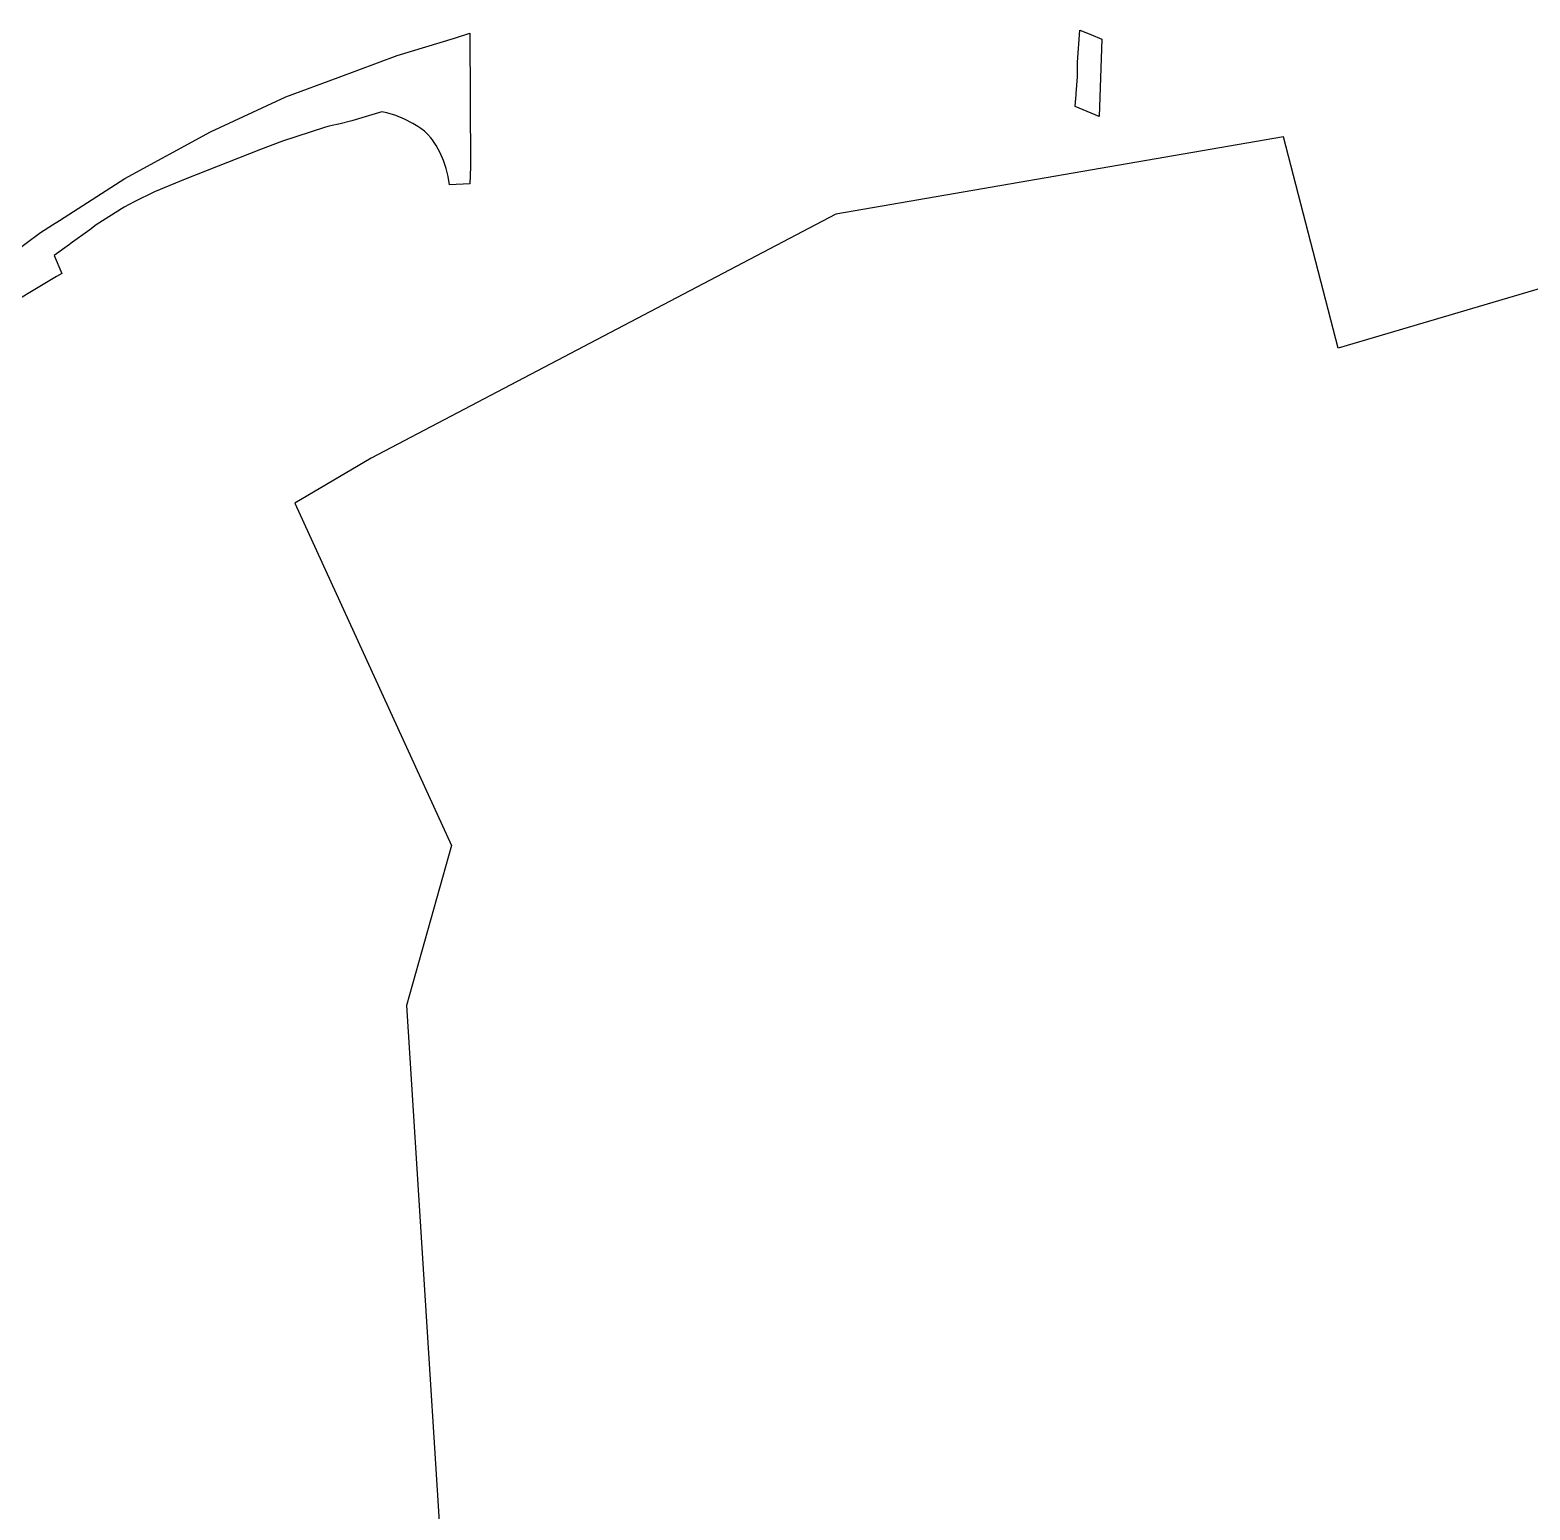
# Model space of a CAD drawing. Header units: millimetres. Extents: x 1888 to 2040, y 1705 to 1894.
# Drawn here: x 1931.915 to 1933.396, y 1831.025 to 1832.487 of the extents above; entities that cross this region are included whole.
import ezdxf

# ---------------------------------------------------------------- set-up
doc = ezdxf.new("R2010")
doc.units = ezdxf.units.MM

# ---------------------------------------------------------------- blocks, each defined once
blk = doc.blocks.new('mall')
at = {"linetype": 'Continuous'}
for p, q in [((-91643.8, -4414.2), (-92086.1, -4490.7)), ((-91590, -4623.2), (-91643.8, -4414.2)), ((-92086.1, -4490.7), (-92545.1, -4731.8)), ((-91228.7, -4516.5), (-91590, -4623.2)), ((-92545.1, -4731.8), (-92620.7, -4776.1)), ((-92620.7, -4776.1), (-92465.8, -5114.5)), ((-92465.8, -5114.5), (-92510.2, -5272.5)), ((-92510.2, -5272.5), (-92422.6, -6657.2))]:
    blk.add_line(p, q, dxfattribs=at)

msp = doc.modelspace()

# ---------------------------------------------------------------- linework, layer by layer
for p, q in [((1932.2772, 1832.4617), (1932.3339, 1832.4791)), ((1932.2772, 1832.4617), (1932.3339, 1832.4791)), ((1932.3339, 1832.4791), (1932.3491, 1832.4838)), ((1932.3339, 1832.4791), (1932.3491, 1832.4838)), ((1932.3491, 1832.4838), (1932.3498, 1832.3517)), ((1932.3491, 1832.4838), (1932.3498, 1832.3517)), ((1932.9492, 1832.4554), (1932.9517, 1832.487)), ((1932.9492, 1832.4554), (1932.9517, 1832.487)), ((1932.9517, 1832.487), (1932.9624, 1832.4826)), ((1932.9517, 1832.487), (1932.9624, 1832.4826)), ((1932.9624, 1832.4826), (1932.9735, 1832.478)), ((1932.9624, 1832.4826), (1932.9735, 1832.478)), ((1932.9735, 1832.478), (1932.9706, 1832.4017)), ((1932.9735, 1832.478), (1932.9706, 1832.4017)), ((1932.2189, 1832.4401), (1932.2772, 1832.4617)), ((1932.2189, 1832.4401), (1932.2772, 1832.4617)), ((1932.9495, 1832.4553), (1932.9492, 1832.4554)), ((1932.9495, 1832.4553), (1932.9492, 1832.4554)), ((1932.9492, 1832.4447), (1932.9493, 1832.4487)), ((1932.9492, 1832.4447), (1932.9493, 1832.4487)), ((1932.9493, 1832.4407), (1932.9492, 1832.4447)), ((1932.9493, 1832.4407), (1932.9492, 1832.4447)), ((1932.9493, 1832.4487), (1932.9495, 1832.4553)), ((1932.9493, 1832.4487), (1932.9495, 1832.4553)), ((1932.1673, 1832.421), (1932.2189, 1832.4401)), ((1932.1673, 1832.421), (1932.2189, 1832.4401)), ((1932.9481, 1832.4243), (1932.9495, 1832.4407)), ((1932.9481, 1832.4243), (1932.9495, 1832.4407)), ((1932.9495, 1832.4407), (1932.9493, 1832.4407)), ((1932.9495, 1832.4407), (1932.9493, 1832.4407)), ((1932.0927, 1832.3865), (1932.1673, 1832.421)), ((1932.0927, 1832.3865), (1932.1673, 1832.421)), ((1932.9471, 1832.4116), (1932.9475, 1832.4156)), ((1932.9471, 1832.4116), (1932.9475, 1832.4156)), ((1932.9475, 1832.4156), (1932.948, 1832.423)), ((1932.9475, 1832.4156), (1932.948, 1832.423)), ((1932.948, 1832.4237), (1932.9481, 1832.4243)), ((1932.948, 1832.4237), (1932.9481, 1832.4243)), ((1932.948, 1832.4233), (1932.948, 1832.4237)), ((1932.948, 1832.4233), (1932.948, 1832.4237)), ((1932.948, 1832.423), (1932.948, 1832.4233)), ((1932.948, 1832.423), (1932.948, 1832.4233)), ((1932.2622, 1832.4062), (1932.2324, 1832.3973)), ((1932.2622, 1832.4062), (1932.2324, 1832.3973)), ((1932.2669, 1832.4052), (1932.2622, 1832.4062)), ((1932.2669, 1832.4052), (1932.2622, 1832.4062)), ((1932.2758, 1832.4024), (1932.2669, 1832.4052)), ((1932.2758, 1832.4024), (1932.2669, 1832.4052)), ((1932.2844, 1832.3989), (1932.2758, 1832.4024)), ((1932.2844, 1832.3989), (1932.2758, 1832.4024)), ((1932.2927, 1832.3947), (1932.2844, 1832.3989)), ((1932.2927, 1832.3947), (1932.2844, 1832.3989)), ((1932.9706, 1832.4017), (1932.9471, 1832.4116)), ((1932.9706, 1832.4017), (1932.9471, 1832.4116)), ((1932.0083, 1832.3404), (1932.0927, 1832.3865)), ((1932.0083, 1832.3404), (1932.0927, 1832.3865)), ((1932.2066, 1832.391), (1932.177, 1832.3816)), ((1932.2066, 1832.391), (1932.177, 1832.3816)), ((1932.2101, 1832.3919), (1932.2066, 1832.391)), ((1932.2101, 1832.3919), (1932.2066, 1832.391)), ((1932.2131, 1832.3928), (1932.2101, 1832.392)), ((1932.2131, 1832.3928), (1932.2101, 1832.392)), ((1932.2101, 1832.392), (1932.2101, 1832.3919)), ((1932.2101, 1832.392), (1932.2101, 1832.3919)), ((1932.2194, 1832.3939), (1932.2131, 1832.3928)), ((1932.2194, 1832.3939), (1932.2131, 1832.3928)), ((1932.2197, 1832.3939), (1932.2194, 1832.3939)), ((1932.2197, 1832.3939), (1932.2194, 1832.3939)), ((1932.2324, 1832.3973), (1932.2197, 1832.3939)), ((1932.2324, 1832.3973), (1932.2197, 1832.3939)), ((1932.2977, 1832.3917), (1932.2927, 1832.3947)), ((1932.2977, 1832.3917), (1932.2927, 1832.3947)), ((1932.3006, 1832.3898), (1932.2977, 1832.3917)), ((1932.3006, 1832.3898), (1932.2977, 1832.3917)), ((1932.3042, 1832.387), (1932.3006, 1832.3898)), ((1932.3042, 1832.387), (1932.3006, 1832.3898)), ((1932.3075, 1832.3838), (1932.3042, 1832.387)), ((1932.3075, 1832.3838), (1932.3042, 1832.387)), ((1932.3106, 1832.3804), (1932.3075, 1832.3838)), ((1932.3106, 1832.3804), (1932.3075, 1832.3838)), ((1932.1422, 1832.3689), (1932.0678, 1832.3395)), ((1932.1422, 1832.3689), (1932.0678, 1832.3395)), ((1932.1638, 1832.3771), (1932.1422, 1832.3689)), ((1932.1638, 1832.3771), (1932.1422, 1832.3689)), ((1932.177, 1832.3816), (1932.1638, 1832.3771)), ((1932.177, 1832.3816), (1932.1638, 1832.3771)), ((1932.3121, 1832.3785), (1932.3106, 1832.3804)), ((1932.3121, 1832.3785), (1932.3106, 1832.3804)), ((1932.3133, 1832.3768), (1932.3121, 1832.3785)), ((1932.3133, 1832.3768), (1932.3121, 1832.3785)), ((1932.3158, 1832.3729), (1932.3133, 1832.3768)), ((1932.3158, 1832.3729), (1932.3133, 1832.3768)), ((1932.3178, 1832.3694), (1932.3158, 1832.3729)), ((1932.3178, 1832.3694), (1932.3158, 1832.3729)), ((1932.3197, 1832.3657), (1932.3178, 1832.3694)), ((1932.3197, 1832.3657), (1932.3178, 1832.3694)), ((1932.323, 1832.3581), (1932.3197, 1832.3657)), ((1932.323, 1832.3581), (1932.3197, 1832.3657)), ((1932.3257, 1832.3503), (1932.323, 1832.3581)), ((1932.3257, 1832.3503), (1932.323, 1832.3581)), ((1931.9435, 1832.2989), (1932.0083, 1832.3404)), ((1931.9435, 1832.2989), (1932.0083, 1832.3404)), ((1932.0678, 1832.3395), (1932.0374, 1832.3271)), ((1932.0678, 1832.3395), (1932.0374, 1832.3271)), ((1932.3276, 1832.3422), (1932.3257, 1832.3503)), ((1932.3276, 1832.3422), (1932.3257, 1832.3503)), ((1932.3288, 1832.3341), (1932.3276, 1832.3422)), ((1932.3288, 1832.3341), (1932.3276, 1832.3422)), ((1932.3498, 1832.3517), (1932.349, 1832.3351)), ((1932.3498, 1832.3517), (1932.349, 1832.3351)), ((1932.0374, 1832.3271), (1932.0175, 1832.3171)), ((1932.0374, 1832.3271), (1932.0175, 1832.3171)), ((1932.349, 1832.3351), (1932.3288, 1832.3341)), ((1932.349, 1832.3351), (1932.3288, 1832.3341)), ((1932.0075, 1832.3121), (1931.9799, 1832.2944)), ((1932.0075, 1832.3121), (1931.9799, 1832.2944)), ((1932.0175, 1832.3171), (1932.0075, 1832.3121)), ((1932.0175, 1832.3171), (1932.0075, 1832.3121)), ((1931.925, 1832.2871), (1931.9366, 1832.2945)), ((1931.925, 1832.2871), (1931.9366, 1832.2945)), ((1931.9366, 1832.2945), (1931.9435, 1832.2989)), ((1931.9366, 1832.2945), (1931.9435, 1832.2989)), ((1931.9799, 1832.2944), (1931.9737, 1832.2895)), ((1931.9799, 1832.2944), (1931.9737, 1832.2895)), ((1931.8519, 1832.2326), (1931.925, 1832.2871)), ((1931.8519, 1832.2326), (1931.925, 1832.2871)), ((1931.9737, 1832.2895), (1931.9543, 1832.2758)), ((1931.9737, 1832.2895), (1931.9543, 1832.2758)), ((1931.9534, 1832.2751), (1931.9383, 1832.2644)), ((1931.9534, 1832.2751), (1931.9383, 1832.2644)), ((1931.9543, 1832.2758), (1931.9534, 1832.2751)), ((1931.9543, 1832.2758), (1931.9534, 1832.2751)), ((1931.9383, 1832.2644), (1931.946, 1832.2465)), ((1931.9383, 1832.2644), (1931.946, 1832.2465)), ((1931.9407, 1832.2435), (1931.9178, 1832.2298)), ((1931.9407, 1832.2435), (1931.9178, 1832.2298)), ((1931.946, 1832.2465), (1931.9407, 1832.2435)), ((1931.946, 1832.2465), (1931.9407, 1832.2435)), ((1931.9178, 1832.2298), (1931.8894, 1832.2126)), ((1931.9178, 1832.2298), (1931.8894, 1832.2126))]:
    msp.add_line(p, q)

# ---------------------------------------------------------------- block references
at = {"xscale": 0.001, "yscale": 0.001, "zscale": 0.001}
msp.add_blockref('mall', (2024.7968, 1836.7958), dxfattribs=at)

doc.saveas('drawing.dxf')
